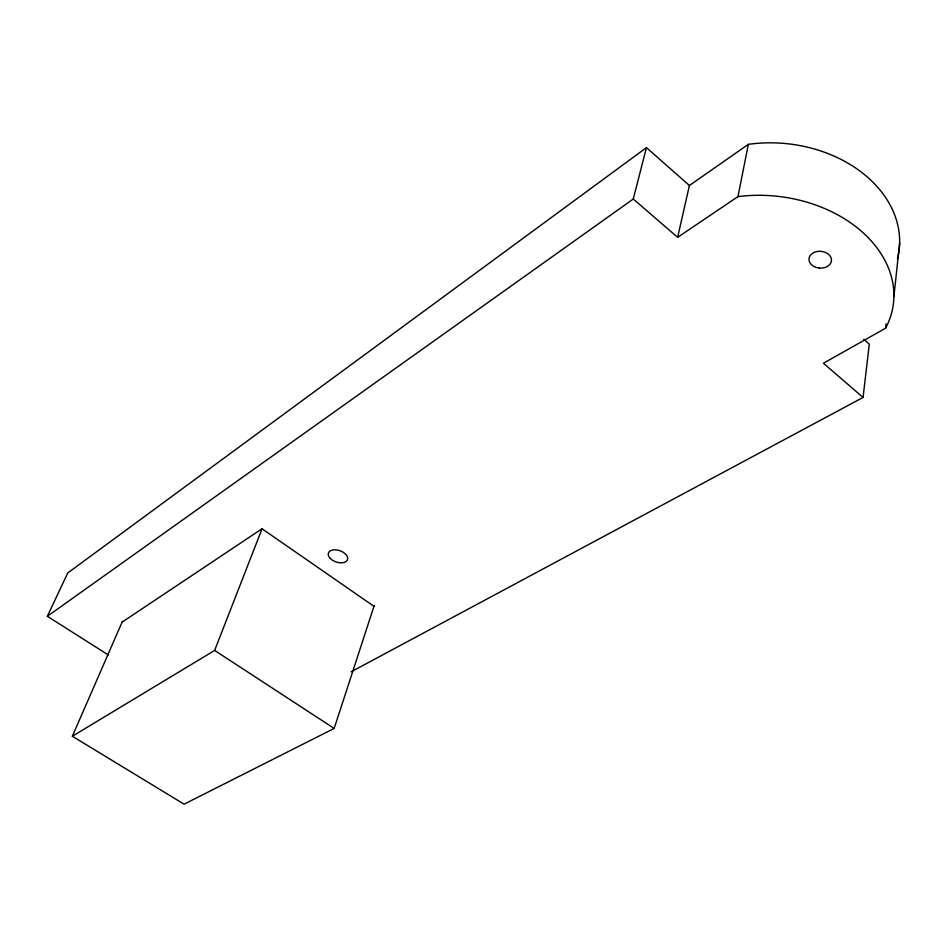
<?xml version="1.0" encoding="UTF-8"?>
<svg xmlns="http://www.w3.org/2000/svg" width="947" height="947" viewBox="0 0 947 947"><rect width="100%" height="100%" fill="white"/><g stroke="black" fill="none" stroke-linecap="round" stroke-linejoin="round"><path stroke-width="1.42" d="M893.897 296.636L899.65 242.882M351.171 671.79L863.06 397.444L823.44 363.234L885.587 328.218L886.061 323.874M863.06 397.444L869.299 344.128L863.806 339.286M677.638 237.33L689.404 185.494L646.458 147.614L633.271 199.024L677.638 237.33L737.95 196.633L748.355 144.346A122.459 92.699 6.1 0 1 897.401 259.147M122.435 621.362L72.351 736.245L184.097 804.181L334.173 728.432L374.219 605.535M72.351 736.245L214.638 650.435L262.082 528.71M108.301 654.945L47.35 616.296L67.746 572.982L646.458 147.614M47.35 616.296L633.271 199.024M689.404 185.494L748.355 144.346M122.092 622.143L262.035 528.769L373.947 606.305M214.638 650.435L334.173 728.432M737.95 196.633A125.892 92.569 7 0 1 862.35 232.074A125.892 92.569 7 0 1 885.587 328.218M819.427 268.072L816.563 267.539A11.269 8.405 4.5 0 1 809.188 260.97L808.998 258.768A11.269 8.405 4.5 0 1 820.978 251.334A11.269 8.405 4.5 0 1 831.454 260.685A11.269 8.405 4.5 0 1 819.427 268.072M330.207 558.363A10.086 5.942 19.1 0 0 346.922 560.671A10.086 5.942 19.1 0 0 336.753 549.947A10.086 5.942 19.1 0 0 330.207 558.363"/></g></svg>
